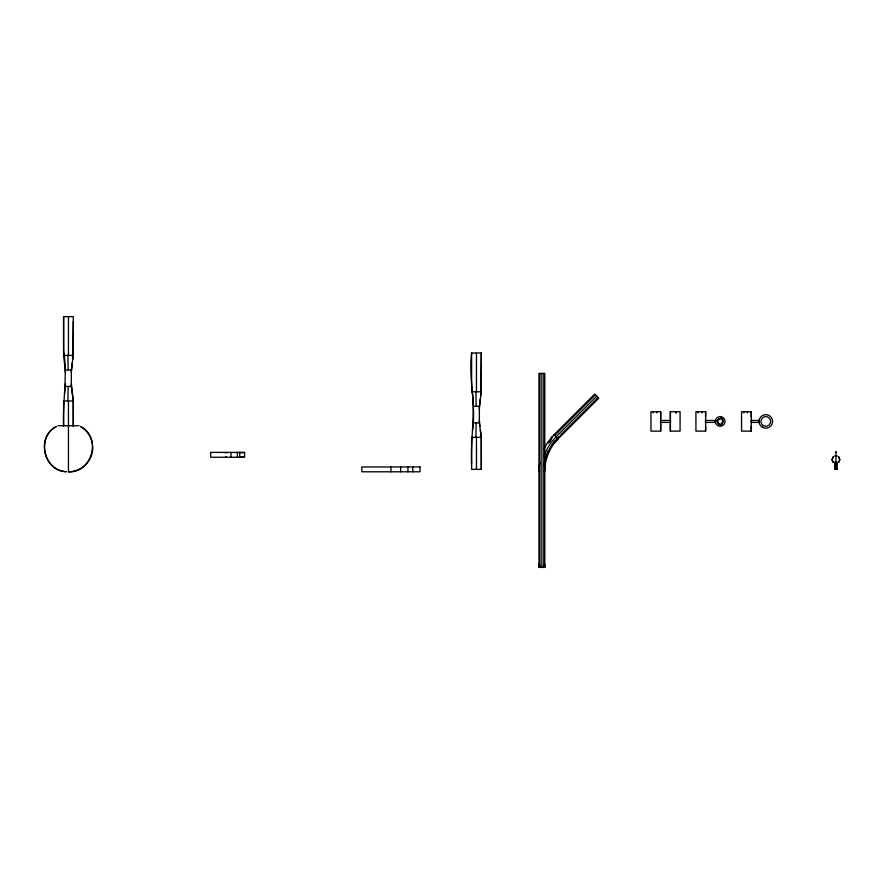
<?xml version="1.0" encoding="UTF-8"?>
<svg xmlns="http://www.w3.org/2000/svg" width="884" height="884" viewBox="0 0 884 884"><rect width="100%" height="100%" fill="white"/><g stroke="black" fill="none" stroke-linecap="round" stroke-linejoin="round"><path stroke-width="1.33" d="M63.615 400.971L63.604 426.331C62.565 400.949 67.759 375.799 63.593 350.561L63.593 316.616L73.295 316.616L73.284 355.412L71.339 369.965L71.339 386.43L73.261 400.971L73.295 426.331L73.284 400.971L71.35 383.678M80.864 426.729C101.947 437.691 92.058 473.283 68.444 471.736L68.444 400.971M68.444 426.375L68.444 425.745M225.939 457.238L225.939 456.597M471.614 464.034C470.443 438.199 475.824 412.607 471.614 386.938L471.614 352.992L481.305 352.992L480.808 395.424M481.305 352.992L481.283 391.789L479.349 406.331L479.349 422.795L481.294 437.337L481.305 469.371L471.614 469.371L471.625 437.337L481.305 437.337M544.787 564.036L544.787 567.384L538.964 567.384L538.964 564.036M539.936 565.119L539.936 567.384L539.936 373.413M543.815 565.119L543.815 567.384L543.815 373.413M660.679 420.452L660.668 411.723L650.978 411.723L650.978 431.116L660.668 431.116L660.679 422.397M670.37 420.452L670.381 411.723L680.072 411.723L680.072 431.116L670.381 431.116L670.37 422.397M670.503 421.104L670.503 420.452L660.525 420.452L660.525 422.397L670.503 422.397L670.503 420.452M705.62 420.452L705.62 411.723L695.929 411.723L695.929 431.116L705.62 431.116L705.62 422.397M751.245 420.452L751.245 411.723L741.554 411.723L741.554 431.116L751.245 431.116L751.245 422.397M837.137 468.398L837.137 469.371L834.706 469.371L834.706 468.398M834.706 463.724L834.706 464.52L837.137 464.52L837.137 463.724M65.538 372.705L63.615 355.412L63.593 316.616M479.846 426.431L479.36 420.055M67.913 400.971L68.123 386.43M475.923 437.337L476.144 422.795M539.616 471.084L538.986 471.084L539.759 462.376M538.964 471.084L539.207 466.089M545.008 466.619L544.787 471.084L544.135 471.084M72.797 359.048L73.295 321.467M544.168 465.68L545.406 459.039L548.179 451.415M64.576 393.7L65.538 383.678M472.586 430.066C476.178 404.408 468.498 378.794 471.614 352.992M479.36 409.071L480.321 399.06M72.311 362.683L71.35 372.705M544.036 466.564C545.141 454.973 550.842 444.077 559.384 436.232M545.008 466.664C546.047 456.243 550.754 446.276 558.135 438.851L598.799 398.198L594.689 394.076L554.025 434.74L547.682 442.442L543.958 449.138M548.489 442.983L551.417 439.05M549.063 442.155L551.738 438.663M552.235 444.387L554.71 441.16M550.633 438.475L552.29 436.563M833.126 456.873L832.043 459.614L833.203 462.332M555.163 442.133L558.135 438.851L554.036 434.74M838.596 462.376L839.789 459.779L838.717 456.873M838.64 462.332L839.8 459.614L838.872 457.05M833.369 456.652L832.043 459.779L833.247 462.376M554.71 435.425L595.374 394.761M596.744 396.131L556.08 436.795A48.487 48.487 0 0 0 544.135 456.476M560.578 435.038L598.114 397.502M56.024 426.729C36.045 437.204 43.581 470.807 66.167 471.691M56.377 426.519C36.089 436.696 43.404 470.73 66.068 471.68M68.444 471.791C82.057 472.178 93.958 459.404 92.632 445.856M63.593 355.412L73.295 355.412M65.549 369.965L71.35 369.965M65.549 386.43L71.35 386.43M471.614 391.789L481.305 391.789M63.593 400.971L73.295 400.971M473.559 406.331L479.36 406.331M473.559 422.795L479.36 422.795M57.88 425.723L79.019 425.723M836.397 452L835.468 452M834.319 456.034L837.524 456.034M80.51 426.519C86.93 430.165 91.461 436.862 92.455 444.166M480.332 430.066L481.283 437.337L481.305 469.371M475.923 391.789L476.144 406.331M67.913 355.412L68.123 369.965M225.939 452.409L225.939 453.05M837.137 469.371L837.137 462.133L834.706 462.133L834.706 469.371M835.921 452L835.921 469.371M751.245 411.723L751.245 416.563M751.245 426.265L751.245 431.116M747.422 411.723L747.422 412.927M743.82 411.723L743.82 412.927M705.62 411.723L705.62 416.563M705.62 426.265L705.62 431.116M701.797 411.723L701.797 412.927M698.183 411.723L698.183 412.927M676.249 411.723L676.249 412.927M675.774 411.723L675.774 412.927M670.381 411.723L670.381 418.994M670.381 423.845L670.381 431.116M660.668 411.723L660.668 418.994M660.668 423.845L660.668 431.116M656.845 411.723L656.845 412.927M653.243 411.723L653.243 412.927M544.787 567.384L544.787 373.413L538.964 373.413L538.964 567.384M541.881 373.413L541.881 567.384M476.454 352.992L476.454 391.789M476.454 437.337L476.454 469.371M412.762 466.951L412.762 471.791M407.911 466.951L407.911 471.791M400.64 466.951L400.64 471.791M390.938 466.951L390.938 471.791M242.879 452.398L242.879 453.006M242.879 456.641L242.879 457.249M241.155 452.398L241.155 453.006M241.155 456.641L241.155 457.249M239.741 452.398L239.741 457.249M239.442 452.398L239.442 453.006M239.442 456.641L239.442 457.249M237.31 452.398L237.31 457.249M231.011 452.398L231.011 457.249M68.444 316.616L68.444 355.412M717.278 421.127C723.222 432.994 725.477 410.695 717.278 421.127M759.08 420.452L759.08 422.397L751.102 422.397L751.102 420.452L759.08 420.452M715.421 420.452L715.421 422.397L705.465 422.397L705.465 420.452L715.421 420.452M717.311 420.861C722.162 433.193 726.416 411.237 717.311 420.861M244.592 452.398L210.646 452.398L210.646 457.249L244.592 457.249L244.592 452.398M420.033 466.951L361.843 466.951L361.843 471.791L420.033 471.791L420.033 466.951M717.631 425.547A4.851 4.851 0 0 0 725.024 421.558A4.851 4.851 0 0 0 717.874 417.149A4.851 4.851 0 0 0 717.631 425.547M718.692 423.922A2.906 2.906 0 0 0 723.079 421.436A2.906 2.906 0 0 0 718.736 418.883A2.906 2.906 0 0 0 718.692 423.922M762.406 427.292A6.785 6.785 0 0 0 772.594 421.414A6.785 6.785 0 0 0 762.406 415.535A6.785 6.785 0 0 0 762.406 427.292M763.378 425.613A4.851 4.851 0 0 0 770.649 421.414A4.851 4.851 0 0 0 763.378 417.215A4.851 4.851 0 0 0 763.378 425.613"/></g></svg>
